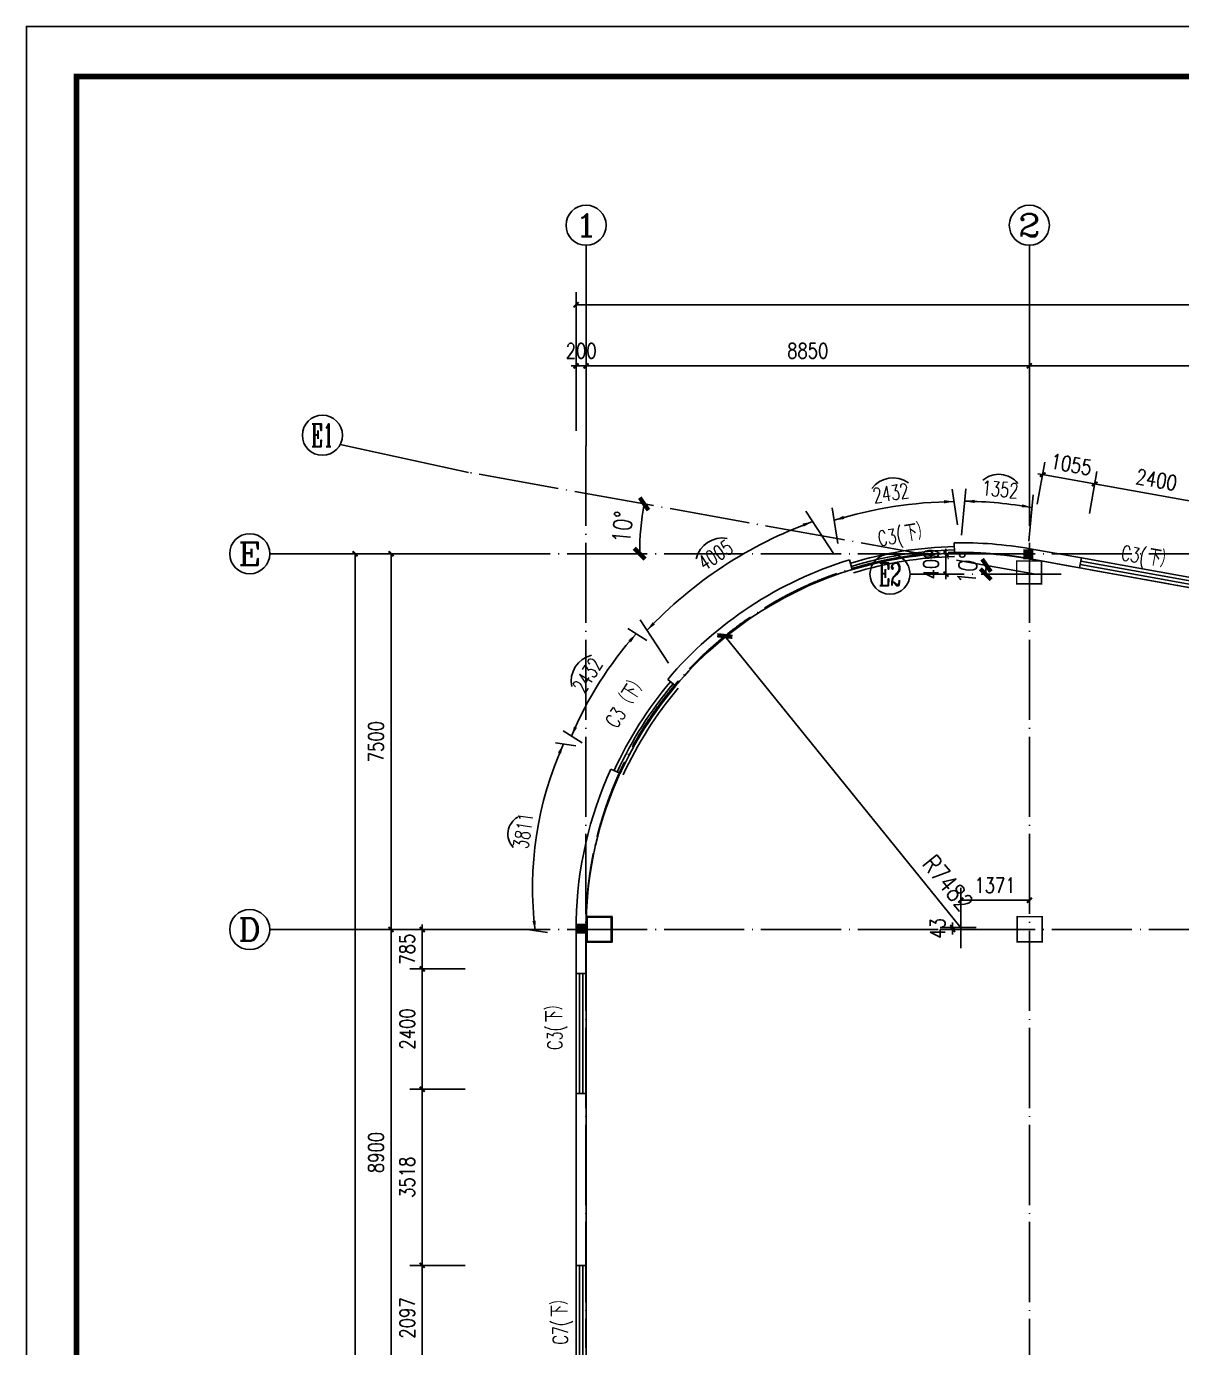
# Model space of a CAD drawing. Header units: millimetres. Extents: x 591771 to 1936534, y -622016 to 355666.
# Drawn here: x 595260 to 618326, y 132096 to 158461 of the extents above; entities that cross this region are included whole.
import ezdxf
from ezdxf.enums import TextEntityAlignment as Align

# ---------------------------------------------------------------- set-up
doc = ezdxf.new("R2010")
doc.units = ezdxf.units.MM
doc.header["$LTSCALE"] = 80
doc.linetypes.add('DOTE', pattern=[2.42, 2, -0.2, 0.02, -0.2])
for name, color, linetype in [('\\M+5BDA8-\\M+5B3DF\\M+5B4E7', 3, 'Continuous'), ('\\M+5BDA8-\\M+5B4B0', 4, 'Continuous'), ('\\M+5BDA8-\\M+5C3C5\\M+5B4B0\\M+5B1E0\\M+5BAC5', 7, 'Continuous'), ('\\M+5BDA8-\\M+5C7BD-\\M+5D7A9', 31, 'Continuous'), ('\\M+5BDA8-\\M+5D6E1', 17, 'DOTE'), ('\\M+5BDA8-\\M+5D6E1-\\M+5B1EA\\M+5D7A2', 3, 'Continuous'), ('\\M+5C1A2\\M+5C3E6\\M+5CFDF\\M+5CCF51', 7, 'Continuous'), ('\\M+5C1A2\\M+5C3E6\\M+5CFF4\\M+5CCF53', 252, 'Continuous'), ('\\M+5CDBC\\M+5BFF2', 252, 'Continuous'), ('AXIS_TEXT', 7, 'Continuous'), ('PUB_TEXT', 7, 'Continuous')]:
    doc.layers.add(name, color=color, linetype=linetype)
doc.styles.add('A-AXIS-LABEL', font='COMPLEX', dxfattribs={"bigfont": 'GBCBIG'})
doc.styles.add('A-DIM', font='SIMPLEX', dxfattribs={"bigfont": 'GBCBIG'})
doc.styles.add('A-WIN-LABEL', font='SIMPLEX', dxfattribs={"bigfont": 'GBCBIG'})
doc.styles.add('COMPLEX', font='COMPLEX')
doc.styles.add('DIM_FONT', font='SIMPLEX.shx', dxfattribs={"width": 0.8})
doc.styles.add('ROMANS', font='ROMANS.shx', dxfattribs={"width": 0.8, "bigfont": 'hhztxt.shx'})
doc.dimstyles.new('dim1-150', dxfattribs={"dimscale": 180, "dimtxt": 2, "dimasz": 1.2, "dimexe": 1.2, "dimexo": 1.2, "dimgap": 1, "dimtad": 1, "dimdec": 0, "dimdsep": 46, "dimtxsty": 'ROMANS', "dimblk": 'ARCHTICK', "dimcen": 0, "dimadec": 0, "dimazin": 0, "dimtfac": 0.71, "dimtdec": 0, "dimtix": 1, "dimtmove": 0, "dimatfit": 3, "dimldrblk": 'ARCHTICK', "dimfxl": 0, "dimtolj": 1, "dimtzin": 0, "dimarcsym": 0})
doc.dimstyles.new('DIMN', dxfattribs={"dimtxt": 300, "dimasz": 100, "dimexe": 250, "dimexo": 300, "dimgap": 150, "dimtad": 1, "dimdec": 0, "dimzin": 0, "dimdsep": 46, "dimtxsty": 'DIM_FONT', "dimblk": 'ARCHTICK', "dimcen": 0.09, "dimclrt": 7, "dimazin": 2, "dimtfac": 1, "dimtdec": 0, "dimtix": 1, "dimtmove": 2, "dimatfit": 3, "dimldrblk": 'ARCHTICK', "dimfxl": 0, "dimtolj": 1, "dimtzin": 0, "dimarcsym": 0})

# ---------------------------------------------------------------- blocks, each defined once
blk = doc.blocks.new('_ArchTick')
at = {"color": 0, "linetype": 'ByBlock', "const_width": 0.4}
blk.add_lwpolyline([(-0.5, -0.5), (0.5, 0.5)], dxfattribs=at)
blk = doc.blocks.new('*D32')
at = {"layer": '\\M+5C1A2\\M+5C3E6\\M+5CFDF\\M+5CCF51', "color": 0, "lineweight": -2, "transparency": 16777216}
blk.add_arc((613128, 147938), 5623, 169.8236, 180, dxfattribs=at)
at = {"layer": 'Defpoints', "color": 0, "lineweight": -3, "transparency": 16777216}
for p in [(604090, 149561), (607545, 148602), (603990, 147938), (662218, 147938), (660403, 139452)]:
    blk.add_point(p, dxfattribs=at)
at = {"layer": '\\M+5C1A2\\M+5C3E6\\M+5CFDF\\M+5CCF51', "color": 0, "lineweight": -2, "transparency": 16777216, "xscale": 216, "yscale": 216, "zscale": 216}
for p, rotation in [((607594, 148932), 79.8236399644772), ((607506, 147938), 270)]:
    blk.add_blockref('_ArchTick', p, dxfattribs=dict(at, rotation=rotation))
at = {"layer": '\\M+5C1A2\\M+5C3E6\\M+5CFDF\\M+5CCF51', "color": 0, "lineweight": -2, "transparency": 16777216, "insert": (607161, 148470), "char_height": 360, "attachment_point": 5, "rotation": 84.9118, "style": 'ROMANS'}
blk.add_mtext('\\A1;10%%D', dxfattribs=at)
blk = doc.blocks.new('*D33')
at = {"layer": '\\M+5C1A2\\M+5C3E6\\M+5CFDF\\M+5CCF51', "color": 0, "lineweight": -2, "transparency": 16777216}
blk.add_arc((615406, 147529), 991, 169.8236, 180, dxfattribs=at)
at = {"layer": 'Defpoints', "color": 0, "lineweight": -3, "transparency": 16777216}
for p in [(604090, 149561), (614422, 147646), (612909, 147529), (615406, 147529), (615921, 147529)]:
    blk.add_point(p, dxfattribs=at)
at = {"layer": '\\M+5C1A2\\M+5C3E6\\M+5CFDF\\M+5CCF51', "color": 0, "lineweight": -2, "transparency": 16777216, "xscale": 216, "yscale": 216, "zscale": 216}
for p, rotation in [((614430, 147705), 79.8236399644774), ((614415, 147529), 270)]:
    blk.add_blockref('_ArchTick', p, dxfattribs=dict(at, rotation=rotation))
at = {"layer": '\\M+5C1A2\\M+5C3E6\\M+5CFDF\\M+5CCF51', "color": 0, "lineweight": -2, "transparency": 16777216, "insert": (614052, 147650), "char_height": 360, "attachment_point": 5, "rotation": 84.9118, "style": 'ROMANS'}
blk.add_mtext('\\A1;10%%D', dxfattribs=at)
blk = doc.blocks.new('*D34')
at = {"layer": '\\M+5C1A2\\M+5C3E6\\M+5CFDF\\M+5CCF51', "color": 0, "lineweight": -2, "transparency": 16777216}
blk.add_arc((625344, 146008), 2447, 169.8236, 180, dxfattribs=at)
at = {"layer": 'Defpoints', "color": 0, "lineweight": -3, "transparency": 16777216}
for p in [(615138, 147840), (622915, 146297), (621461, 146008), (625344, 146008), (660407, 139714)]:
    blk.add_point(p, dxfattribs=at)
at = {"layer": '\\M+5C1A2\\M+5C3E6\\M+5CFDF\\M+5CCF51', "color": 0, "lineweight": -2, "transparency": 16777216, "xscale": 216, "yscale": 216, "zscale": 216}
for p, rotation in [((622936, 146440), 79.8236399644773), ((622898, 146008), 270)]:
    blk.add_blockref('_ArchTick', p, dxfattribs=dict(at, rotation=rotation))
at = {"layer": '\\M+5C1A2\\M+5C3E6\\M+5CFDF\\M+5CCF51', "color": 0, "lineweight": -2, "transparency": 16777216, "insert": (622540, 146257), "char_height": 360, "attachment_point": 5, "rotation": 84.9118, "style": 'ROMANS'}
blk.add_mtext('\\A1;10%%D', dxfattribs=at)
blk = doc.blocks.new('*D35')
at = {"layer": '\\M+5C1A2\\M+5C3E6\\M+5CFDF\\M+5CCF51', "color": 0, "lineweight": -2, "transparency": 16777216}
blk.add_line((633100, 144175), (633020, 144175), dxfattribs=at)
blk.add_arc((635555, 144175), 2319, 169.8236, 180, dxfattribs=at)
at = {"layer": 'Defpoints', "color": 0, "lineweight": -3, "transparency": 16777216}
for p in [(615138, 147840), (633252, 144449), (633316, 144175), (635555, 144175), (660407, 139714)]:
    blk.add_point(p, dxfattribs=at)
at = {"layer": '\\M+5C1A2\\M+5C3E6\\M+5CFDF\\M+5CCF51', "color": 0, "lineweight": -2, "transparency": 16777216, "xscale": 216, "yscale": 216, "zscale": 216}
for p, rotation in [((633272, 144585), 79.8236399644773), ((633236, 144175), 270)]:
    blk.add_blockref('_ArchTick', p, dxfattribs=dict(at, rotation=rotation))
at = {"layer": '\\M+5C1A2\\M+5C3E6\\M+5CFDF\\M+5CCF51', "color": 0, "lineweight": -2, "transparency": 16777216, "insert": (632878, 144413), "char_height": 360, "attachment_point": 5, "rotation": 84.9118, "style": 'ROMANS'}
blk.add_mtext('\\A1;10%%D', dxfattribs=at)
blk = doc.blocks.new('*D36')
at = {"layer": '\\M+5C1A2\\M+5C3E6\\M+5CFDF\\M+5CCF51', "color": 0, "lineweight": -2, "transparency": 16777216}
blk.add_arc((644374, 142592), 2073, 169.8236, 180, dxfattribs=at)
at = {"layer": 'Defpoints', "color": 0, "lineweight": -3, "transparency": 16777216}
for p in [(615138, 147840), (642315, 142837), (642151, 142592), (644374, 142592), (660507, 139696)]:
    blk.add_point(p, dxfattribs=at)
at = {"layer": '\\M+5C1A2\\M+5C3E6\\M+5CFDF\\M+5CCF51', "color": 0, "lineweight": -2, "transparency": 16777216, "xscale": 216, "yscale": 216, "zscale": 216}
for p, rotation in [((642333, 142958), 79.8236399644773), ((642301, 142592), 270)]:
    blk.add_blockref('_ArchTick', p, dxfattribs=dict(at, rotation=rotation))
at = {"layer": '\\M+5C1A2\\M+5C3E6\\M+5CFDF\\M+5CCF51', "color": 0, "lineweight": -2, "transparency": 16777216, "insert": (641942, 142808), "char_height": 360, "attachment_point": 5, "rotation": 84.9118, "style": 'ROMANS'}
blk.add_mtext('\\A1;10%%D', dxfattribs=at)
blk = doc.blocks.new('*D37')
at = {"layer": '\\M+5C1A2\\M+5C3E6\\M+5CFDF\\M+5CCF51', "color": 0, "lineweight": -2, "transparency": 16777216}
blk.add_arc((653165, 141014), 2329, 169.8236, 180, dxfattribs=at)
at = {"layer": 'Defpoints', "color": 0, "lineweight": -3, "transparency": 16777216}
for p in [(615138, 147840), (650852, 141289), (649817, 141014), (653165, 141014), (660407, 139714)]:
    blk.add_point(p, dxfattribs=at)
at = {"layer": '\\M+5C1A2\\M+5C3E6\\M+5CFDF\\M+5CCF51', "color": 0, "lineweight": -2, "transparency": 16777216, "xscale": 216, "yscale": 216, "zscale": 216}
for p, rotation in [((650873, 141425), 79.8236399644773), ((650836, 141014), 270)]:
    blk.add_blockref('_ArchTick', p, dxfattribs=dict(at, rotation=rotation))
at = {"layer": '\\M+5C1A2\\M+5C3E6\\M+5CFDF\\M+5CCF51', "color": 0, "lineweight": -2, "transparency": 16777216, "insert": (650478, 141253), "char_height": 360, "attachment_point": 5, "rotation": 84.9118, "style": 'ROMANS'}
blk.add_mtext('\\A1;10%%D', dxfattribs=at)
blk = doc.blocks.new('*D78')
at = {"layer": '\\M+5BDA8-\\M+5B3DF\\M+5B4E7', "color": 0, "lineweight": -2, "transparency": 16777216}
blk.add_line((609205, 146295), (613899, 140500), dxfattribs=at)
at = {"layer": 'Defpoints', "color": 0, "lineweight": -3, "transparency": 16777216}
for p in [(609205, 146295), (613915, 140481)]:
    blk.add_point(p, dxfattribs=at)
at = {"layer": '\\M+5BDA8-\\M+5B3DF\\M+5B4E7', "color": 0, "lineweight": -2, "transparency": 16777216, "xscale": 216, "yscale": 216, "zscale": 216, "rotation": 129.0132431271701}
blk.add_blockref('_ArchTick', (609205, 146295), dxfattribs=at)
at = {"layer": '\\M+5BDA8-\\M+5B3DF\\M+5B4E7', "color": 0, "lineweight": -2, "transparency": 16777216, "insert": (613660, 141368), "char_height": 360, "attachment_point": 5, "rotation": 309.0132, "style": 'ROMANS'}
blk.add_mtext('\\A1;R7482', dxfattribs=at)
blk = doc.blocks.new('*D212')
at = {"layer": '\\M+5BDA8-\\M+5B3DF\\M+5B4E7', "color": 0, "lineweight": -2, "transparency": 16777216}
for p, q in [((613754, 140481), (613754, 140581)), ((613738, 140481), (613504, 140481)), ((613738, 140438), (613504, 140438)), ((613754, 140438), (613754, 140481)), ((613754, 140438), (613754, 140338))]:
    blk.add_line(p, q, dxfattribs=at)
at = {"layer": 'Defpoints', "color": 0, "transparency": 16777216}
for p in [(613754, 140481), (614038, 140481), (614038, 140438)]:
    blk.add_point(p, dxfattribs=at)
at = {"layer": '\\M+5BDA8-\\M+5B3DF\\M+5B4E7', "color": 0, "lineweight": -2, "transparency": 16777216, "xscale": 100, "yscale": 100, "zscale": 100}
for p, rotation in [((613754, 140481), 270), ((613754, 140438), 90)]:
    blk.add_blockref('_ArchTick', p, dxfattribs=dict(at, rotation=rotation))
at = {"layer": '\\M+5BDA8-\\M+5B3DF\\M+5B4E7', "color": 7, "transparency": 16777216, "insert": (613454, 140460), "char_height": 300, "attachment_point": 5, "rotation": 90, "style": 'DIM_FONT'}
blk.add_mtext('\\A1;43', dxfattribs=at)
blk = doc.blocks.new('*D213')
at = {"layer": '\\M+5BDA8-\\M+5B3DF\\M+5B4E7', "color": 0, "lineweight": -2, "transparency": 16777216}
for p, q in [((613915, 140781), (613915, 141271)), ((615286, 140781), (615286, 141271)), ((613915, 141021), (615286, 141021))]:
    blk.add_line(p, q, dxfattribs=at)
at = {"layer": 'Defpoints', "color": 0, "transparency": 16777216}
for p in [(615286, 141021), (613915, 140481), (615286, 140481)]:
    blk.add_point(p, dxfattribs=at)
at = {"layer": '\\M+5BDA8-\\M+5B3DF\\M+5B4E7', "color": 0, "lineweight": -2, "transparency": 16777216, "xscale": 100, "yscale": 100, "zscale": 100, "rotation": 180}
blk.add_blockref('_ArchTick', (613915, 141021), dxfattribs=at)
at = {"layer": '\\M+5BDA8-\\M+5B3DF\\M+5B4E7', "color": 0, "lineweight": -2, "transparency": 16777216, "xscale": 100, "yscale": 100, "zscale": 100}
blk.add_blockref('_ArchTick', (615286, 141021), dxfattribs=at)
at = {"layer": '\\M+5BDA8-\\M+5B3DF\\M+5B4E7', "color": 7, "transparency": 16777216, "insert": (614600, 141321), "char_height": 300, "attachment_point": 5, "style": 'DIM_FONT'}
blk.add_mtext('\\A1;1371', dxfattribs=at)
blk = doc.blocks.new('*D268')
at = {"layer": '\\M+5BDA8-\\M+5B3DF\\M+5B4E7', "color": 0, "lineweight": -2, "transparency": 16777216}
for p, q in [((615445, 148925), (615595, 149762)), ((615551, 149516), (615452, 149534)), ((615551, 149516), (616590, 149330)), ((616484, 148739), (616634, 149576)), ((616590, 149330), (616688, 149312))]:
    blk.add_line(p, q, dxfattribs=at)
at = {"layer": 'Defpoints', "color": 0, "transparency": 16777216}
for p in [(616590, 149330), (615392, 148630), (616431, 148443)]:
    blk.add_point(p, dxfattribs=at)
at = {"layer": '\\M+5BDA8-\\M+5B3DF\\M+5B4E7', "color": 0, "lineweight": -2, "transparency": 16777216, "xscale": 100, "yscale": 100, "zscale": 100}
for p, rotation in [((615551, 149516), 349.8237537539223), ((616590, 149330), 169.8237537539224)]:
    blk.add_blockref('_ArchTick', p, dxfattribs=dict(at, rotation=rotation))
at = {"layer": '\\M+5BDA8-\\M+5B3DF\\M+5B4E7', "color": 7, "transparency": 16777216, "insert": (616123, 149718), "char_height": 300, "attachment_point": 5, "rotation": 349.8238, "style": 'DIM_FONT'}
blk.add_mtext('\\A1;1055', dxfattribs=at)
blk = doc.blocks.new('*D269')
at = {"layer": '\\M+5BDA8-\\M+5B3DF\\M+5B4E7', "color": 0, "lineweight": -2, "transparency": 16777216}
for p, q in [((616484, 148739), (616634, 149576)), ((616590, 149330), (618952, 148906)), ((618846, 148315), (618996, 149152))]:
    blk.add_line(p, q, dxfattribs=at)
at = {"layer": 'Defpoints', "color": 0, "transparency": 16777216}
for p in [(618952, 148906), (616431, 148443), (618793, 148019)]:
    blk.add_point(p, dxfattribs=at)
at = {"layer": '\\M+5BDA8-\\M+5B3DF\\M+5B4E7', "color": 0, "lineweight": -2, "transparency": 16777216, "xscale": 100, "yscale": 100, "zscale": 100}
for p, rotation in [((616590, 149330), 169.8237537539222), ((618952, 148906), 349.8237537539222)]:
    blk.add_blockref('_ArchTick', p, dxfattribs=dict(at, rotation=rotation))
at = {"layer": '\\M+5BDA8-\\M+5B3DF\\M+5B4E7', "color": 7, "transparency": 16777216, "insert": (617824, 149413), "char_height": 300, "attachment_point": 5, "rotation": 349.8238, "style": 'DIM_FONT'}
blk.add_mtext('\\A1;2400', dxfattribs=at)
blk = doc.blocks.new('*D355')
at = {"layer": '\\M+5BDA8-\\M+5B3DF\\M+5B4E7', "color": 0, "lineweight": -2, "transparency": 16777216}
for p, q in [((604019, 133735), (602913, 133735)), ((603163, 131638), (603163, 133735)), ((604019, 131638), (602913, 131638))]:
    blk.add_line(p, q, dxfattribs=at)
at = {"layer": 'Defpoints', "color": 0, "transparency": 16777216}
for p in [(603163, 133735), (604319, 133735), (604319, 131638)]:
    blk.add_point(p, dxfattribs=at)
at = {"layer": '\\M+5BDA8-\\M+5B3DF\\M+5B4E7', "color": 0, "lineweight": -2, "transparency": 16777216, "xscale": 100, "yscale": 100, "zscale": 100}
for p, rotation in [((603163, 133735), 90), ((603163, 131638), 270)]:
    blk.add_blockref('_ArchTick', p, dxfattribs=dict(at, rotation=rotation))
at = {"layer": '\\M+5BDA8-\\M+5B3DF\\M+5B4E7', "color": 7, "transparency": 16777216, "insert": (602863, 132686), "char_height": 300, "attachment_point": 5, "rotation": 90, "style": 'DIM_FONT'}
blk.add_mtext('\\A1;2097', dxfattribs=at)
blk = doc.blocks.new('*D356')
at = {"layer": '\\M+5BDA8-\\M+5B3DF\\M+5B4E7', "color": 0, "lineweight": -2, "transparency": 16777216}
for p, q in [((604019, 137253), (602913, 137253)), ((603163, 133735), (603163, 137253)), ((604019, 133735), (602913, 133735))]:
    blk.add_line(p, q, dxfattribs=at)
at = {"layer": 'Defpoints', "color": 0, "transparency": 16777216}
for p in [(603163, 137253), (604319, 137253), (604319, 133735)]:
    blk.add_point(p, dxfattribs=at)
at = {"layer": '\\M+5BDA8-\\M+5B3DF\\M+5B4E7', "color": 0, "lineweight": -2, "transparency": 16777216, "xscale": 100, "yscale": 100, "zscale": 100}
for p, rotation in [((603163, 137253), 90), ((603163, 133735), 270)]:
    blk.add_blockref('_ArchTick', p, dxfattribs=dict(at, rotation=rotation))
at = {"layer": '\\M+5BDA8-\\M+5B3DF\\M+5B4E7', "color": 7, "transparency": 16777216, "insert": (602863, 135494), "char_height": 300, "attachment_point": 5, "rotation": 90, "style": 'DIM_FONT'}
blk.add_mtext('\\A1;3518', dxfattribs=at)
blk = doc.blocks.new('*D357')
at = {"layer": '\\M+5BDA8-\\M+5B3DF\\M+5B4E7', "color": 0, "lineweight": -2, "transparency": 16777216}
for p, q in [((604019, 139653), (602913, 139653)), ((603163, 137253), (603163, 139653)), ((604019, 137253), (602913, 137253))]:
    blk.add_line(p, q, dxfattribs=at)
at = {"layer": 'Defpoints', "color": 0, "transparency": 16777216}
for p in [(603163, 139653), (604319, 139653), (604319, 137253)]:
    blk.add_point(p, dxfattribs=at)
at = {"layer": '\\M+5BDA8-\\M+5B3DF\\M+5B4E7', "color": 0, "lineweight": -2, "transparency": 16777216, "xscale": 100, "yscale": 100, "zscale": 100}
for p, rotation in [((603163, 139653), 90), ((603163, 137253), 270)]:
    blk.add_blockref('_ArchTick', p, dxfattribs=dict(at, rotation=rotation))
at = {"layer": '\\M+5BDA8-\\M+5B3DF\\M+5B4E7', "color": 7, "transparency": 16777216, "insert": (602863, 138453), "char_height": 300, "attachment_point": 5, "rotation": 90, "style": 'DIM_FONT'}
blk.add_mtext('\\A1;2400', dxfattribs=at)
blk = doc.blocks.new('*D358')
at = {"layer": '\\M+5BDA8-\\M+5B3DF\\M+5B4E7', "color": 0, "lineweight": -2, "transparency": 16777216}
for p, q in [((603163, 140438), (603163, 140538)), ((604019, 140438), (602913, 140438)), ((603163, 139653), (603163, 140438)), ((604019, 139653), (602913, 139653)), ((603163, 139653), (603163, 139553))]:
    blk.add_line(p, q, dxfattribs=at)
at = {"layer": 'Defpoints', "color": 0, "transparency": 16777216}
for p in [(603163, 140438), (604319, 140438), (604319, 139653)]:
    blk.add_point(p, dxfattribs=at)
at = {"layer": '\\M+5BDA8-\\M+5B3DF\\M+5B4E7', "color": 0, "lineweight": -2, "transparency": 16777216, "xscale": 100, "yscale": 100, "zscale": 100}
for p, rotation in [((603163, 140438), 270), ((603163, 139653), 90)]:
    blk.add_blockref('_ArchTick', p, dxfattribs=dict(at, rotation=rotation))
at = {"layer": '\\M+5BDA8-\\M+5B3DF\\M+5B4E7', "color": 7, "transparency": 16777216, "insert": (602863, 140046), "char_height": 300, "attachment_point": 5, "rotation": 90, "style": 'DIM_FONT'}
blk.add_mtext('\\A1;785', dxfattribs=at)
blk = doc.blocks.new('*D542')
at = {"layer": '\\M+5BDA8-\\M+5B3DF\\M+5B4E7', "color": 0, "lineweight": -2, "transparency": 16777216}
for p, q in [((613588, 147938), (613871, 147938)), ((613621, 147938), (613621, 148038)), ((613621, 147529), (613621, 147938)), ((613588, 147529), (613871, 147529)), ((613621, 147529), (613621, 147429))]:
    blk.add_line(p, q, dxfattribs=at)
at = {"layer": 'Defpoints', "color": 0, "transparency": 16777216}
for p in [(613288, 147938), (613621, 147938), (613288, 147529)]:
    blk.add_point(p, dxfattribs=at)
at = {"layer": '\\M+5BDA8-\\M+5B3DF\\M+5B4E7', "color": 0, "lineweight": -2, "transparency": 16777216, "xscale": 100, "yscale": 100, "zscale": 100}
for p, rotation in [((613621, 147938), 270), ((613621, 147529), 90)]:
    blk.add_blockref('_ArchTick', p, dxfattribs=dict(at, rotation=rotation))
at = {"layer": '\\M+5BDA8-\\M+5B3DF\\M+5B4E7', "color": 7, "transparency": 16777216, "insert": (613321, 147734), "char_height": 300, "attachment_point": 5, "rotation": 90, "style": 'DIM_FONT'}
blk.add_mtext('\\A1;409', dxfattribs=at)
blk = doc.blocks.new('*D566')
at = {"layer": '\\M+5BDA8-\\M+5B3DF\\M+5B4E7', "color": 0, "lineweight": -2, "transparency": 16777216}
for p, q in [((603077, 147938), (601571, 147938)), ((601821, 113438), (601821, 147938)), ((603077, 113438), (601571, 113438))]:
    blk.add_line(p, q, dxfattribs=at)
at = {"layer": 'Defpoints', "color": 0, "transparency": 16777216}
for p in [(601821, 147938), (603377, 147938), (603377, 113438)]:
    blk.add_point(p, dxfattribs=at)
at = {"layer": '\\M+5BDA8-\\M+5B3DF\\M+5B4E7', "color": 0, "lineweight": -2, "transparency": 16777216, "xscale": 100, "yscale": 100, "zscale": 100}
for p, rotation in [((601821, 147938), 90), ((601821, 113438), 270)]:
    blk.add_blockref('_ArchTick', p, dxfattribs=dict(at, rotation=rotation))
at = {"layer": '\\M+5BDA8-\\M+5B3DF\\M+5B4E7', "color": 7, "transparency": 16777216, "insert": (601521, 130688), "char_height": 300, "attachment_point": 5, "rotation": 90, "style": 'DIM_FONT'}
blk.add_mtext('\\A1;34500', dxfattribs=at)
blk = doc.blocks.new('*D567')
at = {"layer": '\\M+5BDA8-\\M+5B3DF\\M+5B4E7', "color": 0, "lineweight": -2, "transparency": 16777216}
for p, q in [((606236, 150693), (606236, 153156)), ((660736, 150693), (660736, 153156)), ((606236, 152906), (660736, 152906))]:
    blk.add_line(p, q, dxfattribs=at)
at = {"layer": 'Defpoints', "color": 0, "transparency": 16777216}
for p in [(660736, 152906), (606236, 150393), (660736, 150393)]:
    blk.add_point(p, dxfattribs=at)
at = {"layer": '\\M+5BDA8-\\M+5B3DF\\M+5B4E7', "color": 0, "lineweight": -2, "transparency": 16777216, "xscale": 100, "yscale": 100, "zscale": 100, "rotation": 180}
blk.add_blockref('_ArchTick', (606236, 152906), dxfattribs=at)
at = {"layer": '\\M+5BDA8-\\M+5B3DF\\M+5B4E7', "color": 0, "lineweight": -2, "transparency": 16777216, "xscale": 100, "yscale": 100, "zscale": 100}
blk.add_blockref('_ArchTick', (660736, 152906), dxfattribs=at)
at = {"layer": '\\M+5BDA8-\\M+5B3DF\\M+5B4E7', "color": 7, "transparency": 16777216, "insert": (633486, 153206), "char_height": 300, "attachment_point": 5, "style": 'DIM_FONT'}
blk.add_mtext('\\A1;54500', dxfattribs=at)
blk = doc.blocks.new('*D573')
at = {"layer": '\\M+5BDA8-\\M+5B3DF\\M+5B4E7', "color": 0, "lineweight": -2, "transparency": 16777216}
for p, q in [((606236, 150393), (606236, 151937)), ((606436, 150393), (606436, 151937)), ((606236, 151687), (606136, 151687)), ((606236, 151687), (606436, 151687)), ((606436, 151687), (606536, 151687))]:
    blk.add_line(p, q, dxfattribs=at)
at = {"layer": 'Defpoints', "color": 0, "transparency": 16777216}
for p in [(606436, 151687), (606236, 150093), (606436, 150093)]:
    blk.add_point(p, dxfattribs=at)
at = {"layer": '\\M+5BDA8-\\M+5B3DF\\M+5B4E7', "color": 0, "lineweight": -2, "transparency": 16777216, "xscale": 100, "yscale": 100, "zscale": 100}
for p, rotation in [((606236, 151687), 9.127697389921252e-05), ((606436, 151687), 180.0000912769738)]:
    blk.add_blockref('_ArchTick', p, dxfattribs=dict(at, rotation=rotation))
at = {"layer": '\\M+5BDA8-\\M+5B3DF\\M+5B4E7', "color": 7, "transparency": 16777216, "insert": (606336, 151987), "char_height": 300, "attachment_point": 5, "rotation": 0.0001, "style": 'DIM_FONT'}
blk.add_mtext('\\A1;200', dxfattribs=at)
blk = doc.blocks.new('*D583')
at = {"layer": '\\M+5BDA8-\\M+5B3DF\\M+5B4E7', "color": 0, "lineweight": -2, "transparency": 16777216}
for p, q in [((602542, 140438), (602292, 140438)), ((602542, 131538), (602542, 140438)), ((602542, 131538), (602292, 131538))]:
    blk.add_line(p, q, dxfattribs=at)
at = {"layer": 'Defpoints', "color": 0, "transparency": 16777216}
for p in [(602542, 140438), (602842, 140438), (602842, 131538)]:
    blk.add_point(p, dxfattribs=at)
at = {"layer": '\\M+5BDA8-\\M+5B3DF\\M+5B4E7', "color": 0, "lineweight": -2, "transparency": 16777216, "xscale": 100, "yscale": 100, "zscale": 100}
for p, rotation in [((602542, 140438), 90), ((602542, 131538), 270)]:
    blk.add_blockref('_ArchTick', p, dxfattribs=dict(at, rotation=rotation))
at = {"layer": '\\M+5BDA8-\\M+5B3DF\\M+5B4E7', "color": 7, "transparency": 16777216, "insert": (602242, 135988), "char_height": 300, "attachment_point": 5, "rotation": 90, "style": 'DIM_FONT'}
blk.add_mtext('\\A1;8900', dxfattribs=at)
blk = doc.blocks.new('*D584')
at = {"layer": '\\M+5BDA8-\\M+5B3DF\\M+5B4E7', "color": 0, "lineweight": -2, "transparency": 16777216}
for p, q in [((602542, 147938), (602292, 147938)), ((602542, 140438), (602542, 147938)), ((602542, 140438), (602292, 140438))]:
    blk.add_line(p, q, dxfattribs=at)
at = {"layer": 'Defpoints', "color": 0, "transparency": 16777216}
for p in [(602542, 147938), (602842, 147938), (602842, 140438)]:
    blk.add_point(p, dxfattribs=at)
at = {"layer": '\\M+5BDA8-\\M+5B3DF\\M+5B4E7', "color": 0, "lineweight": -2, "transparency": 16777216, "xscale": 100, "yscale": 100, "zscale": 100}
for p, rotation in [((602542, 147938), 90), ((602542, 140438), 270)]:
    blk.add_blockref('_ArchTick', p, dxfattribs=dict(at, rotation=rotation))
at = {"layer": '\\M+5BDA8-\\M+5B3DF\\M+5B4E7', "color": 7, "transparency": 16777216, "insert": (602242, 144188), "char_height": 300, "attachment_point": 5, "rotation": 90, "style": 'DIM_FONT'}
blk.add_mtext('\\A1;7500', dxfattribs=at)
blk = doc.blocks.new('*D592')
at = {"layer": '\\M+5BDA8-\\M+5B3DF\\M+5B4E7', "color": 0, "lineweight": -2, "transparency": 16777216}
for p, q in [((606436, 150393), (606436, 151937)), ((615286, 150393), (615286, 151937)), ((606436, 151687), (615286, 151687))]:
    blk.add_line(p, q, dxfattribs=at)
at = {"layer": 'Defpoints', "color": 0, "transparency": 16777216}
for p in [(615286, 151687), (606436, 150093), (615286, 150093)]:
    blk.add_point(p, dxfattribs=at)
at = {"layer": '\\M+5BDA8-\\M+5B3DF\\M+5B4E7', "color": 0, "lineweight": -2, "transparency": 16777216, "xscale": 100, "yscale": 100, "zscale": 100, "rotation": 180}
blk.add_blockref('_ArchTick', (606436, 151687), dxfattribs=at)
at = {"layer": '\\M+5BDA8-\\M+5B3DF\\M+5B4E7', "color": 0, "lineweight": -2, "transparency": 16777216, "xscale": 100, "yscale": 100, "zscale": 100}
blk.add_blockref('_ArchTick', (615286, 151687), dxfattribs=at)
at = {"layer": '\\M+5BDA8-\\M+5B3DF\\M+5B4E7', "color": 7, "transparency": 16777216, "insert": (610861, 151987), "char_height": 300, "attachment_point": 5, "style": 'DIM_FONT'}
blk.add_mtext('\\A1;8850', dxfattribs=at)
blk = doc.blocks.new('*D593')
at = {"layer": '\\M+5BDA8-\\M+5B3DF\\M+5B4E7', "color": 0, "lineweight": -2, "transparency": 16777216}
for p, q in [((615286, 150393), (615286, 151937)), ((624086, 150393), (624086, 151937)), ((615286, 151687), (624086, 151687))]:
    blk.add_line(p, q, dxfattribs=at)
at = {"layer": 'Defpoints', "color": 0, "transparency": 16777216}
for p in [(624086, 151687), (615286, 150093), (624086, 150093)]:
    blk.add_point(p, dxfattribs=at)
at = {"layer": '\\M+5BDA8-\\M+5B3DF\\M+5B4E7', "color": 0, "lineweight": -2, "transparency": 16777216, "xscale": 100, "yscale": 100, "zscale": 100, "rotation": 180}
blk.add_blockref('_ArchTick', (615286, 151687), dxfattribs=at)
at = {"layer": '\\M+5BDA8-\\M+5B3DF\\M+5B4E7', "color": 0, "lineweight": -2, "transparency": 16777216, "xscale": 100, "yscale": 100, "zscale": 100}
blk.add_blockref('_ArchTick', (624086, 151687), dxfattribs=at)
at = {"layer": '\\M+5BDA8-\\M+5B3DF\\M+5B4E7', "color": 7, "transparency": 16777216, "insert": (619686, 151987), "char_height": 300, "attachment_point": 5, "style": 'DIM_FONT'}
blk.add_mtext('\\A1;8800', dxfattribs=at)
blk = doc.blocks.new('_AXISO')
blk.add_circle((0, 0), 0.5)
at = {"layer": 'AXIS_TEXT', "style": 'COMPLEX'}
blk.add_attdef('A', text='', height=0.56, dxfattribs=at).set_placement((-0.25, -0.28), (0.25, -0.28), align=Align.FIT)
blk = doc.blocks.new('\\M+5B6FE\\M+5CEAC\\M+5B4B0\\M+5BFE2$\\M+5CFB5\\M+5CDB3\\M+5CDBC\\M+5BFE2$00000001')
at = {"color": 0}
for points in [[(-0.5, 0.5), (-0.5, -0.5)], [(-0.5, 0.5), (0.5, 0.5)], [(0.5, -0.5), (0.5, 0.5)], [(0.5, 0.167), (-0.5, 0.167)], [(0.5, -0.167), (-0.5, -0.167)], [(-0.5, -0.5), (0.5, -0.5)]]:
    blk.add_lwpolyline(points, dxfattribs=at)

msp = doc.modelspace()

# ---------------------------------------------------------------- hatches: boundary and pattern name
at = {"layer": '\\M+5C1A2\\M+5C3E6\\M+5CFF4\\M+5CCF53'}
for points in [[(615168.4, 147828.2), (615368.4, 147828.2), (615368.4, 148028.2), (615168.4, 148028.2)], [(606236, 140353.1), (606436, 140353.1), (606436, 140553.1), (606236, 140553.1)]]:
    msp.add_hatch(color=256, dxfattribs=at).paths.add_polyline_path(points)

# ---------------------------------------------------------------- linework, layer by layer
at = {"layer": '\\M+5BDA8-\\M+5B3DF\\M+5B4E7'}
for p, q in [((604089.6, 149560.7), (601527.2, 150115.6)), ((613929.5, 148310.7), (614015.5, 149235.5)), ((613854.3, 148513.7), (613742.8, 149226)), ((615274.1, 148185.7), (615360.1, 149110.5)), ((611387.6, 147923.6), (610819.8, 148787.9)), ((611461.9, 148139.2), (611350.4, 148851.6)), ((613413.4, 147529.4), (612909, 147529.4)), ((608080.4, 145751.2), (607512.6, 146615.5)), ((607268.6, 146448.1), (607648.9, 146207.7)), ((605974.8, 144401.2), (606355.2, 144160.8)), ((605822.6, 144165.8), (606230.1, 144104.1)), ((605257.8, 140438.2), (605665.3, 140376.4))]:
    msp.add_line(p, q, dxfattribs=at)
for points in [[(613781.4, 148979, 0, 66, 0), (613581.5, 148974.4, 66, 0, 0)], [(614192.3, 148981.4, 66, 0, 0), (613992.3, 148986.5, 0, 0, 0)], [(615336.9, 148861.6, 0, 66, 0), (615139.5, 148893.4, 66, 0, 0)], [(610957.1, 148579, 0, 66, 0), (610769.9, 148508.5, 66, 0, 0)], [(611580.8, 148661.2, 66, 0, 0), (611389, 148604.6, 0, 0, 0)], [(607437.6, 146341.3, 0, 66, 0), (607305.9, 146190.8, 66, 0, 0)], [(607788.9, 146550.4, 66, 0, 0), (607649.9, 146406.5, 0, 0, 0)], [(606223.2, 144477.9, 66, 0, 0), (606143.8, 144294.4, 0, 0, 0)], [(605982.9, 144141.5, 0, 66, 0), (605903.4, 143958, 66, 0, 0)], [(605396.6, 140612.7, 66, 0, 0), (605418.1, 140413.9, 0, 0, 0)]]:
    msp.add_lwpolyline(points, format="xyseb", dxfattribs=at)
at = {"layer": '\\M+5BDA8-\\M+5B3DF\\M+5B4E7', "color": 7}
for centre, radius, start, end in [((614675.1, 149036.5), 486.1, 38.63827, 130.74023), ((612565.9, 148915.4), 534.5, 55.09268, 142.69852), ((609155.5, 147718.1), 534.5, 79.4974, 167.10324), ((606671.7, 145393), 534.5, 103.90212, 191.50796), ((605261.7, 142344.2), 387.1, 119.38754, 223.38242)]:
    msp.add_arc(centre, radius, start, end, dxfattribs=at)
at = {"layer": '\\M+5BDA8-\\M+5B3DF\\M+5B4E7'}
for centre, radius, start, end in [((613878.7, 140527.7), 8451.9, 90.65949, 107.13171), ((613872.9, 140406.2), 8581.2, 80.17632, 89.20218), ((613878.7, 140527.7), 8565, 109.94491, 136.65572), ((612773.9, 141536.2), 7180.9, 137.9981, 157.41198), ((612372.7, 141266.8), 7006.7, 155.77787, 186.9921)]:
    msp.add_arc(centre, radius, start, end, dxfattribs=at)
at = {"layer": '\\M+5BDA8-\\M+5B4B0'}
for radius, start, end in [(7646, 91.23288, 107.02661), (7579.4, 91.23288, 107.02661), (7512.7, 91.23288, 107.02661), (7446, 91.23288, 107.02661), (7646, 139.68885, 155.48258), (7579.4, 139.68885, 155.48258), (7512.7, 139.68885, 155.48258), (7446, 139.68885, 155.48258)]:
    msp.add_arc((613952.1, 140436.7), radius, start, end, dxfattribs=at)
at = {"layer": '\\M+5BDA8-\\M+5C7BD-\\M+5D7A9'}
for p, q in [((613786, 148153.2), (613790.3, 147953.2)), ((615303.4, 148036.6), (615296.4, 148037)), ((616324.6, 147853.3), (615303.4, 148036.6)), ((611750.6, 147625.4), (611692, 147816.6)), ((615261.5, 147840), (615268.1, 147839.7)), ((615268.1, 147839.7), (616289.3, 147656.4)), ((616289.3, 147656.4), (616324.6, 147853.3)), ((608066.5, 145429.9), (608219, 145300.5)), ((607111.7, 143556.5), (606929.7, 143639.5)), ((606235.8, 140614.3), (606235.8, 139563.2)), ((606435.8, 139563.2), (606435.8, 140612)), ((606235.8, 139563.2), (606435.8, 139563.2)), ((606435.8, 137163.2), (606235.8, 137163.2)), ((606235.8, 137163.2), (606235.8, 133734.8)), ((606435.8, 133734.8), (606435.8, 137163.2)), ((606235.8, 133734.8), (606435.8, 133734.8))]:
    msp.add_line(p, q, dxfattribs=at)
for radius, start, end in [(7718.3, 79.96935, 91.23288), (7518.3, 79.96935, 91.23288), (7718.3, 107.02661, 139.68885), (7518.3, 107.02661, 139.68885), (7718.3, 155.48258, 178.68097), (7518.3, 155.48258, 178.66354)]:
    msp.add_arc((613952.1, 140436.7), radius, start, end, dxfattribs=at)
at = {"layer": '\\M+5BDA8-\\M+5D6E1', "ltscale": 10}
for p, q in [((606431.1, 150092.6), (606435.9, 111920.5)), ((615285.7, 150092.6), (615285.8, 112220.5)), ((615406, 147529.4), (604089.6, 149560.7)), ((604119.3, 147938.2), (662047.7, 147938.2)), ((658089.8, 140153.1), (615268.1, 147839.7)), ((615920.6, 147529.4), (612909, 147529.4)), ((613914.8, 140066.3), (613914.8, 141025.8)), ((604119.3, 140438.2), (662047.7, 140438.2)), ((613754.1, 140480.9), (614224.4, 140480.9))]:
    msp.add_line(p, q, dxfattribs=at)
msp.add_arc((613914.7, 140481.1), 7482.1, 79.6431, 178.32193, dxfattribs=at)
at = {"layer": '\\M+5BDA8-\\M+5D6E1-\\M+5B1EA\\M+5D7A2'}
for p, q in [((606435.8, 150092.6), (606435.8, 154092.6)), ((615285.7, 150092.6), (615285.7, 154092.6)), ((604119.3, 147938.2), (600119.3, 147938.2)), ((604119.3, 140438.2), (600119.3, 140438.2))]:
    msp.add_line(p, q, dxfattribs=at)
for centre in [(601170.5, 150302.8), (612503, 147531.3)]:
    msp.add_circle(centre, 400, dxfattribs=at)
at = {"layer": '\\M+5C1A2\\M+5C3E6\\M+5CFF4\\M+5CCF53'}
msp.add_line((615543.3, 140694.1), (615543.3, 140194.1), dxfattribs=at)
at = {"layer": '\\M+5C1A2\\M+5C3E6\\M+5CFF4\\M+5CCF53', "const_width": 30}
for points in [[(615531, 147791.7), (615531, 147336.6), (615031, 147336.6), (615031, 147791.7), (615281, 147791.7), (615531, 147791.7)], [(606450.9, 140703.1), (606950.9, 140703.1), (606950.9, 140203.1), (606450.9, 140203.1), (606450.9, 140703.1)], [(615043.3, 140694.1), (615543.3, 140694.1), (615543.3, 140194.1), (615043.3, 140194.1), (615043.3, 140694.1)]]:
    msp.add_lwpolyline(points, dxfattribs=at)
at = {"layer": '\\M+5C1A2\\M+5C3E6\\M+5CFF4\\M+5CCF53'}
msp.add_lwpolyline([(615276, 147837.5), (615531, 147791.7), (615531, 147791.7), (615531, 147336.6)], dxfattribs=at)
for points in [[(606435.9, 140188.2), (606935.9, 140188.2), (606935.9, 140688.2), (606435.9, 140688.2)], [(606455.7, 140188.2), (606955.7, 140188.2), (606955.7, 140688.2), (606455.7, 140688.2)]]:
    msp.add_lwpolyline(points, close=True, dxfattribs=at)
at = {"layer": '\\M+5CDBC\\M+5BFF2', "color": 2}
msp.add_lwpolyline([(595259.9, 99060.8), (679359.9, 99060.8), (679359.9, 158460.8), (595259.9, 158460.8)], close=True, dxfattribs=at)
at = {"layer": '\\M+5CDBC\\M+5BFF2', "color": 2, "const_width": 112.5}
msp.add_lwpolyline([(596260, 100060.8), (678359.9, 100060.8), (678359.9, 157460.8), (596260, 157460.8)], close=True, dxfattribs=at)

# ---------------------------------------------------------------- block references
at = {"layer": '\\M+5BDA8-\\M+5B4B0', "zscale": 200}
for p, xscale, yscale, rotation in [((617488.1, 147542.8), -2400, -200, 349.823753753928), ((606335.8, 138363.2), 2400, 200, 90.00012112364253), ((606335.8, 132684.8), 2100, 200, 90.00012112364253)]:
    msp.add_blockref('\\M+5B6FE\\M+5CEAC\\M+5B4B0\\M+5BFE2$\\M+5CFB5\\M+5CDB3\\M+5CDBC\\M+5BFE2$00000001', p, dxfattribs=dict(at, xscale=xscale, yscale=yscale, rotation=rotation))
at = {"layer": '\\M+5BDA8-\\M+5D6E1-\\M+5B1EA\\M+5D7A2'}
ref = msp.add_blockref('_AXISO', (606435.8, 154492.6), dxfattribs=dict(at, xscale=800, yscale=800, zscale=800))
ref.add_attrib('A', '1', dxfattribs={"layer": 'AXIS_TEXT', "height": 452.5, "style": 'A-AXIS-LABEL', "width": 2.333333}).set_placement((606209.5, 154266.3), (606662.1, 154266.3), align=Align.FIT)
ref = msp.add_blockref('_AXISO', (615285.7, 154492.6), dxfattribs=dict(at, xscale=800, yscale=800, zscale=800))
ref.add_attrib('A', '2', dxfattribs={"layer": 'AXIS_TEXT', "height": 452.5, "style": 'A-AXIS-LABEL', "width": 1.5}).set_placement((615059.5, 154266.3), (615512, 154266.3), align=Align.FIT)
ref = msp.add_blockref('_AXISO', (599719.3, 147938.2), dxfattribs=dict(at, xscale=800, yscale=800, zscale=800))
ref.add_attrib('A', 'E', dxfattribs={"layer": 'AXIS_TEXT', "height": 452.5, "style": 'A-AXIS-LABEL', "width": 1.3125}).set_placement((599493.1, 147711.9), (599945.6, 147711.9), align=Align.FIT)
ref = msp.add_blockref('_AXISO', (599719.3, 140438.2), dxfattribs=dict(at, xscale=800, yscale=800, zscale=800))
ref.add_attrib('A', 'D', dxfattribs={"layer": 'AXIS_TEXT', "height": 452.5, "style": 'A-AXIS-LABEL', "width": 1.235294}).set_placement((599493.1, 140211.9), (599945.6, 140211.9), align=Align.FIT)

# ---------------------------------------------------------------- texts
at = {"layer": '\\M+5BDA8-\\M+5B3DF\\M+5B4E7', "color": 7, "style": 'A-DIM', "width": 0.705882}
for s, rotation, p in [('2432', 8.8956, (612186.7, 148945.4)), ('1352', 354.68925, (614330.3, 149108.6)), ('4005', 33.30032, (608797.7, 147588.7)), ('2432', 57.70504, (606399.4, 145127.4)), ('3811', 81.38498, (605274.6, 142033.7))]:
    msp.add_text(s, height=297.5, rotation=rotation, dxfattribs=at).set_placement(p)
at = {"layer": '\\M+5BDA8-\\M+5C3C5\\M+5B4B0\\M+5B1E0\\M+5BAC5', "style": 'A-WIN-LABEL', "width": 0.705882}
for s, rotation, p in [('C3(', 9.12975, (612286.1, 148087.5)), ('C3(', 349.82375, (617099.4, 147815.8)), ('C3', 56.93776, (607047.4, 144432.5)), ('C3(', 90.00012, (605960.4, 138035.8)), ('C7(', 90.00012, (606068.3, 132154.4))]:
    msp.add_text(s, height=297.5, rotation=rotation, dxfattribs=at).set_placement(p)
at = {"layer": '\\M+5BDA8-\\M+5C3C5\\M+5B4B0\\M+5B1E0\\M+5BAC5', "style": 'A-WIN-LABEL'}
for s, rotation, p in [('下）', 9.12975, (612829.2, 148174.8)), ('下）', 349.82375, (617640.7, 147718.6)), ('（下）', 56.93776, (607271.1, 144776.1)), ('下）', 90.00012, (605960.3, 138585.8)), ('下）', 90.00012, (606068.3, 132704.4))]:
    msp.add_text(s, height=337.59, rotation=rotation, dxfattribs=at).set_placement(p)
at = {"layer": 'PUB_TEXT', "style": 'A-AXIS-LABEL'}
for s, width, p, p2 in [('E1', 0.7, (600944.2, 150076.6), (601396.8, 150076.6)), ('E2', 0.6, (612276.7, 147305), (612729.3, 147305))]:
    msp.add_text(s, height=452.55, dxfattribs=dict(at, width=width)).set_placement(p, p2, align=Align.FIT)

# ---------------------------------------------------------------- dimensions: what is measured, and where the dimension line sits
at = {"layer": '\\M+5BDA8-\\M+5B3DF\\M+5B4E7'}
for p1, p2, distance, picture, middle in [((606235.7951, 150392.6181), (660736.2754, 150392.6181), 2513.4381, '*D567', (633486.0352, 153206.0563)), ((606235.8, 150092.6), (606435.8, 150092.6), 1594, '*D573', (606335.8, 151986.7)), ((606435.8, 150092.6), (615285.7, 150092.6), 1594, '*D592', (610860.8, 151986.7)), ((615285.7, 150092.6), (624085.9, 150092.6), 1594, '*D593', (619685.8, 151986.7)), ((615391.8, 148629.8), (616430.6, 148443.4), 900.4, '*D268', (616123.3, 149718.1)), ((616430.6, 148443.4), (618792.9, 148019.3), 900.4, '*D269', (617823.8, 149412.9)), ((603376.8, 113438.1), (603376.8, 147938.2), 1556.1, '*D566', (601520.7, 130688.1)), ((602842, 140438.2), (602842, 147938.2), 300, '*D584', (602242, 144188.2)), ((613287.7, 147529.4), (613287.7, 147938.2), -333.3, '*D542', (613321, 147733.8)), ((613914.8, 140480.9), (615285.8, 140480.9), 539.8, '*D213', (614600.3, 141320.7)), ((604319.2, 139653.2), (604319.2, 140438.2), 1156.3, '*D358', (602862.8, 140045.7)), ((614037.7, 140438.2), (614037.7, 140480.9), 283.5, '*D212', (613454.1, 140459.5)), ((602842, 131538.2), (602842, 140438.2), 300, '*D583', (602242, 135988.2)), ((604319.2, 137253.2), (604319.2, 139653.2), 1156.3, '*D357', (602862.8, 138453.2)), ((604319.2, 133734.8), (604319.2, 137253.2), 1156.3, '*D356', (602862.8, 135494)), ((604319.2, 131638.2), (604319.2, 133734.8), 1156.3, '*D355', (602862.8, 132686.5))]:
    dim = msp.add_aligned_dim(p1=p1, p2=p2, distance=distance, dimstyle='DIMN', dxfattribs=at)
    dim.commit()
    dim.dimension.update_dxf_attribs({"geometry": picture, "text_midpoint": middle})
dim = msp.add_radius_dim(center=(613914.8, 140480.9), mpoint=(609204.7, 146294.7), dimstyle='dim1-150', dxfattribs=at)
dim.commit()
dim.dimension.update_dxf_attribs({"geometry": '*D78', "text_midpoint": (613380, 141141.1), "dimtype": 132})
at = {"layer": '\\M+5C1A2\\M+5C3E6\\M+5CFDF\\M+5CCF51'}
for base, line1, line2, picture, middle in [((607544.9, 148602.5), ((660403.1, 139452.3), (604089.6, 149560.7)), ((603989.6, 147938.2), (662217.9, 147938.2)), '*D32', (607160.6, 148469.6)), ((614421.7, 147646.5), ((615406, 147529.4), (604089.6, 149560.7)), ((615920.6, 147529.4), (612909, 147529.4)), '*D33', (614051.6, 147650)), ((622914.6, 146296.9), ((660406.5, 139714.1), (615138.3, 147839.8)), ((625344.4, 146007.8), (621461, 146007.8)), '*D34', (622540, 146257.5)), ((633251.9, 144449), ((660406.5, 139714.1), (615138.3, 147839.8)), ((635555.1, 144175), (633316.3, 144175)), '*D35', (632877.7, 144413.4)), ((642315.4, 142836.8), ((660506.5, 139696.1), (615138.3, 147839.8)), ((644374.3, 142591.9), (642151, 142591.9)), '*D36', (641941.9, 142808.5)), ((650852.3, 141289.1), ((660406.5, 139714.1), (615138.3, 147839.8)), ((653165.1, 141013.9), (649817.4, 141013.9)), '*D37', (650478, 141253.2))]:
    dim = msp.add_angular_dim_2l(base=base, line1=line1, line2=line2, dimstyle='dim1-150', override={"dimazin": 2}, dxfattribs=at)
    dim.commit()
    dim.dimension.update_dxf_attribs({"geometry": picture, "text_midpoint": middle})

doc.saveas('drawing.dxf')
